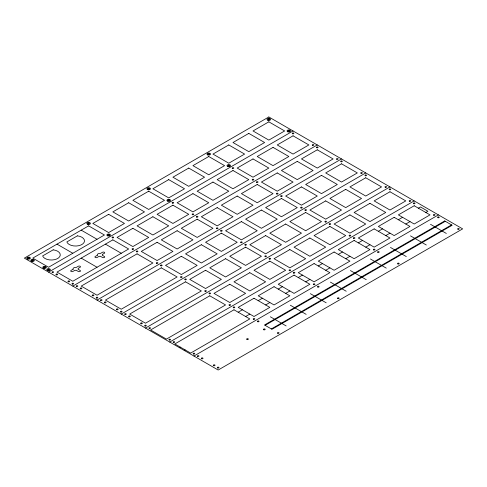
<?xml version="1.0" encoding="UTF-8"?>
<svg xmlns="http://www.w3.org/2000/svg" width="487" height="487" viewBox="0 0 487 487"><rect width="100%" height="100%" fill="white"/><g stroke="black" fill="none" stroke-linecap="round" stroke-linejoin="round"><path stroke-width="0.73" d="M48.578 272.111L293.052 130.96M72.806 286.1L317.281 144.949M97.035 300.083L341.509 158.939M121.263 314.072L365.737 172.928M145.491 328.061L389.965 186.917M169.72 342.051L414.193 200.9M238.173 312.216L242.38 309.787M258.195 300.656L262.402 298.227M278.223 289.095L282.423 286.666M298.245 277.535L302.445 275.106M318.267 265.975L322.473 263.546M338.288 254.415L342.495 251.986M358.31 242.855L362.517 240.426M378.332 231.295L382.538 228.866M398.354 219.734L402.56 217.305M418.382 208.174L420.482 206.957L427.933 211.261L425.827 212.472M179.429 347.657L180.33 347.134M184.232 350.433L185.133 349.909M245.625 316.513L249.831 314.085M265.646 304.953L269.853 302.524M285.668 293.393L289.875 290.964M305.69 281.833L309.896 279.404M325.718 270.273L329.918 267.844M345.74 258.713L349.94 256.284M365.761 247.153L369.968 244.724M385.783 235.592L389.99 233.163M405.805 224.032L410.011 221.609M193.948 356.04L438.422 214.889M265.105 325.334L445.313 221.293M271.356 328.944L451.559 224.903M430.514 224.312L446.329 233.443M410.492 235.872L426.308 245.004M390.471 247.433L406.286 256.564M370.443 258.993L386.264 268.124M350.421 270.553L366.242 279.684M330.399 282.113L346.22 291.244M310.377 293.673L326.193 302.804M290.355 305.233L306.171 314.365M270.334 316.793L286.149 325.925M81.213 230.144L97.035 239.281M105.442 244.133L121.263 253.264M56.991 244.133L72.806 253.264M81.213 258.122L97.035 267.253M268.83 116.977L24.35 258.122L218.17 370.023L462.65 228.878L268.83 116.977M88.622 225.871L32.763 258.122L48.578 267.253L104.443 235.002L88.622 225.871M108.644 214.31L92.828 223.442L108.644 232.573L124.465 223.442L108.644 214.31M128.671 202.75L112.85 211.882L128.671 221.013L144.487 211.882L128.671 202.75M148.693 191.19L132.872 200.321L148.693 209.453L164.509 200.321L148.693 191.19M168.715 179.63L152.894 188.761L168.715 197.892L184.53 188.761L168.715 179.63M188.737 168.07L172.922 177.201L188.737 186.332L204.552 177.201L188.737 168.07M208.759 156.51L192.943 165.641L208.759 174.772L224.574 165.641L208.759 156.51M228.78 144.949L212.965 154.081L228.78 163.212L244.602 154.081L228.78 144.949M248.802 133.389L232.987 142.521L248.802 151.658L264.624 142.521L248.802 133.389M268.83 121.829L253.009 130.96L268.83 140.098L284.645 130.96L268.83 121.829M53.193 249.831L42.625 255.931A8.918 5.15 0 0 0 51.969 260.009A8.918 5.15 0 0 0 60.254 255.225A8.918 5.15 0 0 0 53.193 249.831M77.415 235.842L66.853 241.942A8.918 5.15 0 0 0 76.197 246.02A8.918 5.15 0 0 0 84.482 241.235A8.918 5.15 0 0 0 77.415 235.842M112.85 239.86L56.991 272.111L72.806 281.243L128.671 248.991L112.85 239.86M132.872 228.3L117.057 237.431L132.872 246.562L148.693 237.431L132.872 228.3M152.894 216.739L137.078 225.871L152.894 235.002L168.715 225.871L152.894 216.739M172.922 205.179L157.1 214.31L172.922 223.442L188.737 214.31L172.922 205.179M192.943 193.619L177.122 202.75L192.943 211.882L208.759 202.75L192.943 193.619M212.965 182.059L197.15 191.19L212.965 200.321L228.78 191.19L212.965 182.059M232.987 170.499L217.172 179.63L232.987 188.761L248.802 179.63L232.987 170.499M253.009 158.939L237.193 168.07L253.009 177.201L268.83 168.07L253.009 158.939M273.03 147.378L257.215 156.51L273.03 165.641L288.852 156.51L273.03 147.378M293.052 135.818L277.237 144.949L293.052 154.081L308.874 144.949L293.052 135.818M73.123 269.238L71.078 270.419A1.272 0.737 0 0 0 71.078 271.46A1.272 0.737 0 0 0 72.88 271.46L74.925 270.279A2.551 1.473 0 0 0 76.246 270.279L78.285 271.46A1.272 0.737 0 0 0 80.087 271.46A1.272 0.737 0 0 0 80.087 270.419L78.048 269.238A2.551 1.473 0 0 0 78.048 268.477L80.087 267.296A1.272 0.737 0 0 0 80.087 266.255A1.272 0.737 0 0 0 78.285 266.255L76.246 267.436A2.551 1.473 0 0 0 73.123 269.238M97.351 255.249L95.306 256.43A1.272 0.737 0 0 0 95.306 257.471A1.272 0.737 0 0 0 97.108 257.471L99.153 256.29A2.551 1.473 0 0 0 100.474 256.29L102.514 257.471A1.272 0.737 0 0 0 104.315 257.471A1.272 0.737 0 0 0 104.315 256.43L102.276 255.249A2.551 1.473 0 0 0 102.276 254.488L104.315 253.313A1.272 0.737 0 0 0 104.315 252.272A1.272 0.737 0 0 0 102.514 252.272L100.474 253.447A2.551 1.473 0 0 0 97.351 255.249M137.078 253.849L81.213 286.1L97.035 295.232L152.894 262.98L137.078 253.849M157.1 242.289L141.285 251.42L157.1 260.551L172.922 251.42L157.1 242.289M177.122 230.728L161.307 239.86L177.122 248.991L192.943 239.86L177.122 230.728M197.15 219.168L181.328 228.3L197.15 237.431L212.965 228.3L197.15 219.168M217.172 207.608L201.35 216.739L217.172 225.871L232.987 216.739L217.172 207.608M237.193 196.048L221.372 205.179L237.193 214.31L253.009 205.179L237.193 196.048M257.215 184.488L241.4 193.619L257.215 202.75L273.03 193.619L257.215 184.488M277.237 172.928L261.422 182.059L277.237 191.19L293.052 182.059L277.237 172.928M297.259 161.367L281.443 170.499L297.259 179.63L313.08 170.499L297.259 161.367M317.281 149.807L301.465 158.939L317.281 168.07L333.102 158.939L317.281 149.807M161.307 267.832L105.442 300.083L121.263 309.221L177.122 276.963L161.307 267.832M181.328 256.272L165.513 265.409L181.328 274.54L197.15 265.409L181.328 256.272M201.35 244.711L185.535 253.849L201.35 262.98L217.172 253.849L201.35 244.711M221.372 233.151L205.557 242.289L221.372 251.42L237.193 242.289L221.372 233.151M241.4 221.591L225.578 230.728L241.4 239.86L257.215 230.728L241.4 221.591M261.422 210.037L245.6 219.168L261.422 228.3L277.237 219.168L261.422 210.037M281.443 198.477L265.628 207.608L281.443 216.739L297.259 207.608L281.443 198.477M301.465 186.917L285.65 196.048L301.465 205.179L317.281 196.048L301.465 186.917M321.487 175.357L305.672 184.488L321.487 193.619L337.308 184.488L321.487 175.357M341.509 163.796L325.693 172.928L341.509 182.059L357.33 172.928L341.509 163.796M185.535 281.821L129.67 314.072L145.491 323.204L201.35 290.952L185.535 281.821M205.557 270.261L189.741 279.392L205.557 288.523L221.372 279.392L205.557 270.261M225.578 258.7L209.763 267.832L225.578 276.963L241.4 267.832L225.578 258.7M245.6 247.14L229.785 256.272L245.6 265.409L261.422 256.272L245.6 247.14M265.628 235.58L249.807 244.711L265.628 253.849L281.443 244.711L265.628 235.58M285.65 224.02L269.828 233.151L285.65 242.289L301.465 233.151L285.65 224.02M305.672 212.46L289.85 221.591L305.672 230.728L321.487 221.591L305.672 212.46M325.693 200.9L309.878 210.037L325.693 219.168L341.509 210.037L325.693 200.9M345.715 189.34L329.9 198.477L345.715 207.608L361.531 198.477L345.715 189.34M365.737 177.779L349.922 186.917L365.737 196.048L381.558 186.917L365.737 177.779M209.763 295.81L150.593 329.967L166.414 339.104L225.578 304.941L209.763 295.81M229.785 284.25L213.97 293.381L229.785 302.512L245.6 293.381L229.785 284.25M249.807 272.69L233.991 281.821L249.807 290.952L265.628 281.821L249.807 272.69M269.828 261.129L254.013 270.261L269.828 279.392L285.65 270.261L269.828 261.129M289.85 249.569L274.035 258.7L289.85 267.832L305.672 258.7L289.85 249.569M309.878 238.009L294.057 247.14L309.878 256.272L325.693 247.14L309.878 238.009M329.9 226.449L314.078 235.58L329.9 244.711L345.715 235.58L329.9 226.449M349.922 214.889L334.106 224.02L349.922 233.151L365.737 224.02L349.922 214.889M369.943 203.329L354.128 212.46L369.943 221.591L385.759 212.46L369.943 203.329M389.965 191.768L374.15 200.9L389.965 210.037L405.787 200.9L389.965 191.768M233.991 309.799L174.821 343.956L190.642 353.087L249.807 318.93L233.991 309.799M254.013 298.239L238.198 307.37L254.013 316.501L269.828 307.37L254.013 298.239M274.035 286.679L258.22 295.81L274.035 304.941L289.85 295.81L274.035 286.679M294.057 275.118L278.241 284.25L294.057 293.381L309.878 284.25L294.057 275.118M314.078 263.558L298.263 272.69L314.078 281.821L329.9 272.69L314.078 263.558M334.106 251.998L318.285 261.129L334.106 270.261L349.922 261.129L334.106 251.998M354.128 240.438L338.307 249.569L354.128 258.7L369.943 249.569L354.128 240.438M374.15 228.878L358.329 238.009L374.15 247.14L389.965 238.009L374.15 228.878M394.172 217.318L378.356 226.449L394.172 235.58L409.987 226.449L394.172 217.318M414.193 205.757L398.378 214.889L414.193 224.02L430.009 214.889L414.193 205.757M444.71 220.946L264.508 324.987L271.953 329.285L452.161 225.25L444.71 220.946M233.59 307.772A0.81 0.469 0 0 0 234.795 307.37A0.81 0.469 0 0 0 233.59 306.968A0.81 0.469 0 0 0 233.59 307.772M253.611 319.332A0.81 0.469 0 0 0 254.823 318.93A0.81 0.469 0 0 0 253.611 318.528A0.81 0.469 0 0 0 253.611 319.332M353.672 238.393A0.81 0.469 0 0 0 354.932 238.046A0.81 0.469 0 0 0 353.775 237.589A0.81 0.469 0 0 0 353.672 238.393M373.699 249.953A0.81 0.469 0 0 0 374.953 249.606A0.81 0.469 0 0 0 373.797 249.149A0.81 0.469 0 0 0 373.699 249.953M293.655 273.091A0.81 0.469 0 0 0 294.866 272.69A0.81 0.469 0 0 0 293.655 272.288A0.81 0.469 0 0 0 293.655 273.091M313.628 284.633A0.81 0.469 0 0 0 314.888 284.28A0.81 0.469 0 0 0 313.725 283.83A0.81 0.469 0 0 0 313.628 284.633M173.469 342.434A0.81 0.469 0 0 0 174.73 342.081A0.81 0.469 0 0 0 173.567 341.631A0.81 0.469 0 0 0 173.469 342.434M193.491 353.994A0.81 0.469 0 0 0 194.751 353.641A0.81 0.469 0 0 0 193.595 353.191A0.81 0.469 0 0 0 193.491 353.994M413.743 203.718A0.81 0.469 0 0 0 414.997 203.365A0.81 0.469 0 0 0 413.84 202.909A0.81 0.469 0 0 0 413.743 203.718M433.814 215.291A0.81 0.469 0 0 0 435.025 214.889A0.81 0.469 0 0 0 433.814 214.487A0.81 0.469 0 0 0 433.814 215.291M409.537 201.289A0.81 0.469 0 0 0 410.797 200.936A0.81 0.469 0 0 0 409.634 200.486A0.81 0.469 0 0 0 409.537 201.289M389.515 189.729A0.81 0.469 0 0 0 390.769 189.376A0.81 0.469 0 0 0 389.612 188.926A0.81 0.469 0 0 0 389.515 189.729M169.263 340.005A0.81 0.469 0 0 0 170.523 339.652A0.81 0.469 0 0 0 169.366 339.202A0.81 0.469 0 0 0 169.263 340.005M149.241 328.445A0.81 0.469 0 0 0 150.501 328.092A0.81 0.469 0 0 0 149.345 327.641A0.81 0.469 0 0 0 149.241 328.445M289.448 270.662A0.81 0.469 0 0 0 290.66 270.261A0.81 0.469 0 0 0 289.448 269.859A0.81 0.469 0 0 0 289.448 270.662M269.427 259.102A0.81 0.469 0 0 0 270.638 258.7A0.81 0.469 0 0 0 269.427 258.299A0.81 0.469 0 0 0 269.427 259.102M349.471 235.97A0.81 0.469 0 0 0 350.725 235.617A0.81 0.469 0 0 0 349.569 235.16A0.81 0.469 0 0 0 349.471 235.97M329.443 224.41A0.81 0.469 0 0 0 330.703 224.057A0.81 0.469 0 0 0 329.547 223.6A0.81 0.469 0 0 0 329.443 224.41M229.383 305.343A0.81 0.469 0 0 0 230.595 304.941A0.81 0.469 0 0 0 229.383 304.539A0.81 0.469 0 0 0 229.383 305.343M209.361 293.783A0.81 0.469 0 0 0 210.567 293.381A0.81 0.469 0 0 0 209.361 292.979A0.81 0.469 0 0 0 209.361 293.783M116.783 309.738A0.852 0.493 0 0 0 118.104 309.367A0.852 0.493 0 0 0 116.886 308.892A0.852 0.493 0 0 0 116.783 309.738M104.766 302.804A0.852 0.493 0 0 0 106.093 302.433A0.852 0.493 0 0 0 104.869 301.958A0.852 0.493 0 0 0 104.766 302.804M160.905 265.811A0.81 0.469 0 0 0 162.116 265.409A0.81 0.469 0 0 0 160.905 265.001A0.81 0.469 0 0 0 160.905 265.811M180.927 277.371A0.81 0.469 0 0 0 182.138 276.963A0.81 0.469 0 0 0 180.927 276.561A0.81 0.469 0 0 0 180.927 277.371M281.042 196.45A0.81 0.469 0 0 0 282.247 196.048A0.81 0.469 0 0 0 281.042 195.64A0.81 0.469 0 0 0 281.042 196.45M301.015 207.992A0.81 0.469 0 0 0 302.269 207.639A0.81 0.469 0 0 0 301.112 207.188A0.81 0.469 0 0 0 301.015 207.992M220.921 231.112A0.81 0.469 0 0 0 222.182 230.759A0.81 0.469 0 0 0 221.025 230.308A0.81 0.469 0 0 0 220.921 231.112M240.992 242.69A0.81 0.469 0 0 0 242.203 242.289A0.81 0.469 0 0 0 240.992 241.881A0.81 0.469 0 0 0 240.992 242.69M100.833 300.491A0.81 0.469 0 0 0 102.045 300.083A0.81 0.469 0 0 0 100.833 299.682A0.81 0.469 0 0 0 100.833 300.491M120.855 312.051A0.81 0.469 0 0 0 122.067 311.643A0.81 0.469 0 0 0 120.855 311.242A0.81 0.469 0 0 0 120.855 312.051M341.058 161.751A0.81 0.469 0 0 0 342.318 161.398A0.81 0.469 0 0 0 341.156 160.947A0.81 0.469 0 0 0 341.058 161.751M361.08 173.311A0.81 0.469 0 0 0 362.34 172.958A0.81 0.469 0 0 0 361.184 172.508A0.81 0.469 0 0 0 361.08 173.311M312.624 145.339A0.81 0.469 0 0 0 313.884 144.986A0.81 0.469 0 0 0 312.727 144.529A0.81 0.469 0 0 0 312.624 145.339M292.602 133.779A0.81 0.469 0 0 0 293.862 133.426A0.81 0.469 0 0 0 292.705 132.969A0.81 0.469 0 0 0 292.602 133.779M72.405 284.073A0.81 0.469 0 0 0 73.61 283.671A0.81 0.469 0 0 0 72.405 283.27A0.81 0.469 0 0 0 72.405 284.073M52.377 272.513A0.81 0.469 0 0 0 53.588 272.111A0.81 0.469 0 0 0 52.377 271.709A0.81 0.469 0 0 0 52.377 272.513M192.487 214.694A0.81 0.469 0 0 0 193.747 214.341A0.81 0.469 0 0 0 192.59 213.89A0.81 0.469 0 0 0 192.487 214.694M172.465 203.134A0.81 0.469 0 0 0 173.725 202.781A0.81 0.469 0 0 0 172.568 202.33A0.81 0.469 0 0 0 172.465 203.134M252.558 180.013A0.81 0.469 0 0 0 253.812 179.666A0.81 0.469 0 0 0 252.656 179.21A0.81 0.469 0 0 0 252.558 180.013M232.536 168.459A0.81 0.469 0 0 0 233.79 168.106A0.81 0.469 0 0 0 232.634 167.65A0.81 0.469 0 0 0 232.536 168.459M132.47 249.393A0.81 0.469 0 0 0 133.681 248.991A0.81 0.469 0 0 0 132.47 248.589A0.81 0.469 0 0 0 132.47 249.393M112.448 237.833A0.81 0.469 0 0 0 113.66 237.431A0.81 0.469 0 0 0 112.448 237.029A0.81 0.469 0 0 0 112.448 237.833M56.309 274.826A0.852 0.493 0 0 0 57.636 274.455A0.852 0.493 0 0 0 56.413 273.98A0.852 0.493 0 0 0 56.309 274.826M68.375 281.784A0.852 0.493 0 0 0 69.653 281.358A0.852 0.493 0 0 0 68.375 280.932A0.852 0.493 0 0 0 68.375 281.784M287.957 131.855A1.784 1.029 0 0 0 290.636 130.96A1.784 1.029 0 0 0 287.957 130.072A1.784 1.029 0 0 0 287.957 131.855M267.826 120.259A1.784 1.029 0 0 0 270.608 119.473A1.784 1.029 0 0 0 268.045 118.475A1.784 1.029 0 0 0 267.826 120.259M227.892 166.536A1.784 1.029 0 0 0 230.564 165.641A1.784 1.029 0 0 0 227.892 164.752A1.784 1.029 0 0 0 227.892 166.536M207.76 154.933A1.784 1.029 0 0 0 210.536 154.154A1.784 1.029 0 0 0 207.979 153.155A1.784 1.029 0 0 0 207.76 154.933M147.689 189.613A1.784 1.029 0 0 0 150.471 188.834A1.784 1.029 0 0 0 147.914 187.836A1.784 1.029 0 0 0 147.689 189.613M167.717 201.174A1.784 1.029 0 0 0 170.493 200.394A1.784 1.029 0 0 0 167.936 199.396A1.784 1.029 0 0 0 167.717 201.174M107.645 235.854A1.784 1.029 0 0 0 110.427 235.075A1.784 1.029 0 0 0 107.864 234.077A1.784 1.029 0 0 0 107.645 235.854M87.623 224.294A1.784 1.029 0 0 0 90.405 223.515A1.784 1.029 0 0 0 87.843 222.516A1.784 1.029 0 0 0 87.623 224.294M43.684 268.264A1.784 1.029 0 0 0 46.356 267.369A1.784 1.029 0 0 0 43.684 266.48A1.784 1.029 0 0 0 43.684 268.264M31.558 261.288A1.784 1.029 0 0 0 34.34 260.508A1.784 1.029 0 0 0 31.777 259.51A1.784 1.029 0 0 0 31.558 261.288M27.662 259.017A1.784 1.029 0 0 0 30.34 258.122A1.784 1.029 0 0 0 27.662 257.233A1.784 1.029 0 0 0 27.662 259.017M47.58 270.535A1.784 1.029 0 0 0 50.356 269.755A1.784 1.029 0 0 0 47.799 268.757A1.784 1.029 0 0 0 47.58 270.535M44.147 267.795A0.852 0.493 0 0 0 45.425 267.369A0.852 0.493 0 0 0 44.147 266.949A0.852 0.493 0 0 0 44.147 267.795M32.136 260.862A0.852 0.493 0 0 0 33.408 260.435A0.852 0.493 0 0 0 32.136 260.009A0.852 0.493 0 0 0 32.136 260.862M88.171 223.831A0.81 0.469 0 0 0 89.425 223.478A0.81 0.469 0 0 0 88.269 223.022A0.81 0.469 0 0 0 88.171 223.831M108.242 235.404A0.81 0.469 0 0 0 109.453 235.002A0.81 0.469 0 0 0 108.242 234.6A0.81 0.469 0 0 0 108.242 235.404M208.308 154.47A0.81 0.469 0 0 0 209.562 154.117A0.81 0.469 0 0 0 208.406 153.661A0.81 0.469 0 0 0 208.308 154.47M228.33 166.03A0.81 0.469 0 0 0 229.584 165.677A0.81 0.469 0 0 0 228.427 165.221A0.81 0.469 0 0 0 228.33 166.03M148.285 189.169A0.81 0.469 0 0 0 149.497 188.761A0.81 0.469 0 0 0 148.285 188.359A0.81 0.469 0 0 0 148.285 189.169M168.258 200.711A0.81 0.469 0 0 0 169.519 200.358A0.81 0.469 0 0 0 168.362 199.901A0.81 0.469 0 0 0 168.258 200.711M28.149 258.524A0.81 0.469 0 0 0 29.36 258.122A0.81 0.469 0 0 0 28.149 257.72A0.81 0.469 0 0 0 28.149 258.524M48.128 270.066A0.81 0.469 0 0 0 49.382 269.713A0.81 0.469 0 0 0 48.225 269.262A0.81 0.469 0 0 0 48.128 270.066M268.374 119.79A0.81 0.469 0 0 0 269.634 119.437A0.81 0.469 0 0 0 268.477 118.986A0.81 0.469 0 0 0 268.374 119.79M288.395 131.35A0.81 0.469 0 0 0 289.655 130.997A0.81 0.469 0 0 0 288.499 130.546A0.81 0.469 0 0 0 288.395 131.35M336.852 159.322A0.81 0.469 0 0 0 338.112 158.969A0.81 0.469 0 0 0 336.955 158.518A0.81 0.469 0 0 0 336.852 159.322M316.83 147.762A0.81 0.469 0 0 0 318.09 147.409A0.81 0.469 0 0 0 316.927 146.958A0.81 0.469 0 0 0 316.83 147.762M96.633 298.062A0.81 0.469 0 0 0 97.838 297.66A0.81 0.469 0 0 0 96.633 297.253A0.81 0.469 0 0 0 96.633 298.062M76.605 286.502A0.81 0.469 0 0 0 77.817 286.1A0.81 0.469 0 0 0 76.605 285.692A0.81 0.469 0 0 0 76.605 286.502M216.715 228.683A0.81 0.469 0 0 0 217.975 228.33A0.81 0.469 0 0 0 216.818 227.879A0.81 0.469 0 0 0 216.715 228.683M196.693 217.123A0.81 0.469 0 0 0 197.953 216.77A0.81 0.469 0 0 0 196.797 216.319A0.81 0.469 0 0 0 196.693 217.123M276.835 194.021A0.81 0.469 0 0 0 278.047 193.619A0.81 0.469 0 0 0 276.835 193.217A0.81 0.469 0 0 0 276.835 194.021M256.765 182.442A0.81 0.469 0 0 0 258.019 182.089A0.81 0.469 0 0 0 256.862 181.639A0.81 0.469 0 0 0 256.765 182.442M156.698 263.382A0.81 0.469 0 0 0 157.91 262.98A0.81 0.469 0 0 0 156.698 262.572A0.81 0.469 0 0 0 156.698 263.382M136.628 251.803A0.81 0.469 0 0 0 137.882 251.45A0.81 0.469 0 0 0 136.725 251A0.81 0.469 0 0 0 136.628 251.803M80.592 288.834A0.852 0.493 0 0 0 81.865 288.407A0.852 0.493 0 0 0 80.592 287.987A0.852 0.493 0 0 0 80.592 288.834M92.603 295.773A0.852 0.493 0 0 0 93.881 295.347A0.852 0.493 0 0 0 92.603 294.921A0.852 0.493 0 0 0 92.603 295.773M385.308 187.3A0.81 0.469 0 0 0 386.568 186.947A0.81 0.469 0 0 0 385.406 186.497A0.81 0.469 0 0 0 385.308 187.3M365.287 175.74A0.81 0.469 0 0 0 366.547 175.387A0.81 0.469 0 0 0 365.384 174.936A0.81 0.469 0 0 0 365.287 175.74M145.035 326.022A0.81 0.469 0 0 0 146.295 325.669A0.81 0.469 0 0 0 145.138 325.213A0.81 0.469 0 0 0 145.035 326.022M125.013 314.462A0.81 0.469 0 0 0 126.273 314.109A0.81 0.469 0 0 0 125.116 313.652A0.81 0.469 0 0 0 125.013 314.462M265.22 256.679A0.81 0.469 0 0 0 266.432 256.272A0.81 0.469 0 0 0 265.22 255.87A0.81 0.469 0 0 0 265.22 256.679M245.198 245.119A0.81 0.469 0 0 0 246.41 244.711A0.81 0.469 0 0 0 245.198 244.31A0.81 0.469 0 0 0 245.198 245.119M325.243 221.981A0.81 0.469 0 0 0 326.497 221.628A0.81 0.469 0 0 0 325.34 221.177A0.81 0.469 0 0 0 325.243 221.981M305.221 210.421A0.81 0.469 0 0 0 306.475 210.067A0.81 0.469 0 0 0 305.319 209.617A0.81 0.469 0 0 0 305.221 210.421M205.155 291.36A0.81 0.469 0 0 0 206.366 290.952A0.81 0.469 0 0 0 205.155 290.55A0.81 0.469 0 0 0 205.155 291.36M185.133 279.8A0.81 0.469 0 0 0 186.344 279.392A0.81 0.469 0 0 0 185.133 278.99A0.81 0.469 0 0 0 185.133 279.8M128.994 316.793A0.852 0.493 0 0 0 130.315 316.422A0.852 0.493 0 0 0 129.098 315.941A0.852 0.493 0 0 0 128.994 316.793M141.06 323.745A0.852 0.493 0 0 0 142.338 323.319A0.852 0.493 0 0 0 141.06 322.899A0.852 0.493 0 0 0 141.06 323.745M263.851 329.796A0.852 0.493 0 0 0 265.172 329.425A0.852 0.493 0 0 0 263.954 328.95A0.852 0.493 0 0 0 263.851 329.796M247.031 339.512A0.852 0.493 0 0 0 248.352 339.141A0.852 0.493 0 0 0 247.134 338.66A0.852 0.493 0 0 0 247.031 339.512M213.744 365.713A0.852 0.493 0 0 0 215.017 365.287A0.852 0.493 0 0 0 213.744 364.86A0.852 0.493 0 0 0 213.744 365.713M201.728 358.773A0.852 0.493 0 0 0 203.006 358.347A0.852 0.493 0 0 0 201.728 357.927A0.852 0.493 0 0 0 201.728 358.773M257.812 321.761A0.81 0.469 0 0 0 259.023 321.359A0.81 0.469 0 0 0 257.812 320.951A0.81 0.469 0 0 0 257.812 321.761M277.84 333.321A0.81 0.469 0 0 0 279.045 332.919A0.81 0.469 0 0 0 277.84 332.511A0.81 0.469 0 0 0 277.84 333.321M377.9 252.382A0.81 0.469 0 0 0 379.16 252.029A0.81 0.469 0 0 0 378.003 251.578A0.81 0.469 0 0 0 377.9 252.382M397.922 263.942A0.81 0.469 0 0 0 399.182 263.589A0.81 0.469 0 0 0 398.025 263.138A0.81 0.469 0 0 0 397.922 263.942M317.883 287.08A0.81 0.469 0 0 0 319.095 286.679A0.81 0.469 0 0 0 317.883 286.277A0.81 0.469 0 0 0 317.883 287.08M337.856 298.622A0.81 0.469 0 0 0 339.116 298.269A0.81 0.469 0 0 0 337.954 297.819A0.81 0.469 0 0 0 337.856 298.622M197.698 356.423A0.81 0.469 0 0 0 198.958 356.07A0.81 0.469 0 0 0 197.795 355.62A0.81 0.469 0 0 0 197.698 356.423M217.768 368.002A0.81 0.469 0 0 0 218.98 367.6A0.81 0.469 0 0 0 217.768 367.192A0.81 0.469 0 0 0 217.768 368.002M438.02 217.719A0.81 0.469 0 0 0 439.231 217.318A0.81 0.469 0 0 0 438.02 216.916A0.81 0.469 0 0 0 438.02 217.719M458.042 229.28A0.81 0.469 0 0 0 459.253 228.878A0.81 0.469 0 0 0 458.042 228.476A0.81 0.469 0 0 0 458.042 229.28"/></g></svg>
